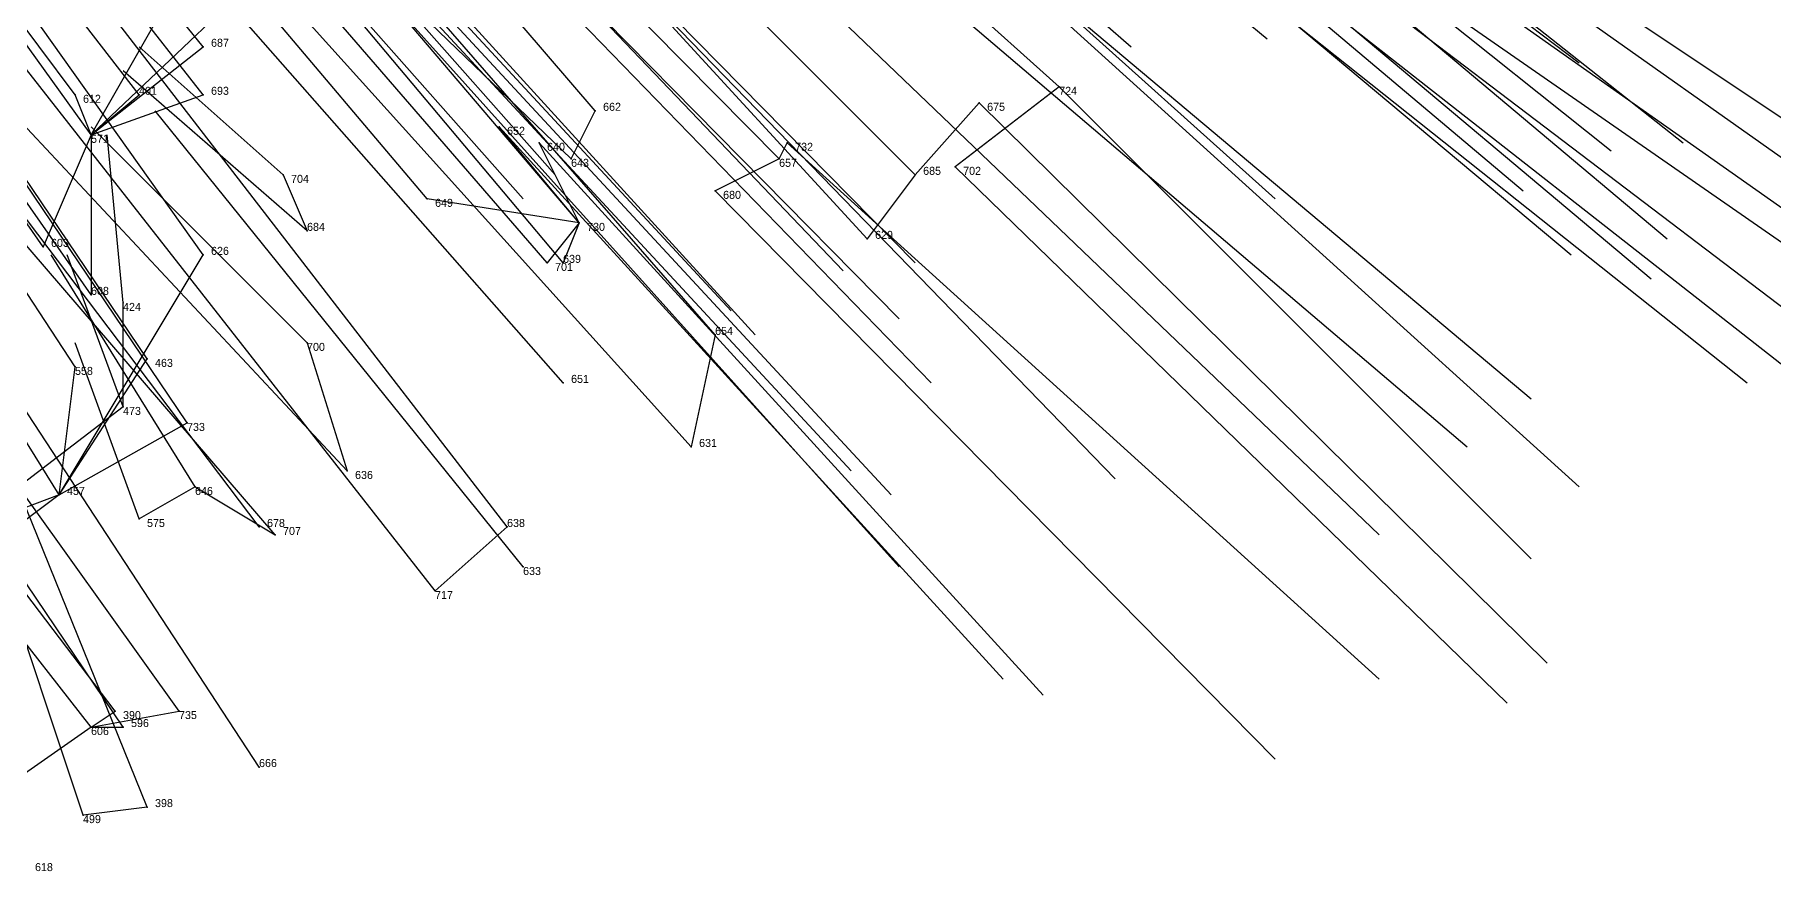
# Model space of a CAD drawing. Extents: x -0.5 to 0.59, y -0.5 to 0.58.
# Drawn here: x 0.241 to 0.4582, y -0.433 to -0.3285 of the extents above; entities that cross this region are included whole.
import ezdxf

# ---------------------------------------------------------------- set-up
doc = ezdxf.new("R2010")
doc.units = 0
for name, color, linetype in [('Facilities', 3, 'CONTINUOUS'), ('Facilities_lines', 3, 'CONTINUOUS'), ('Normals', 1, 'CONTINUOUS'), ('Source_points', 5, 'CONTINUOUS'), ('Text', 3, 'CONTINUOUS')]:
    doc.layers.add(name, color=color, linetype=linetype)

msp = doc.modelspace()

# ---------------------------------------------------------------- linework, layer by layer
at = {"layer": 'Facilities', "color": 3}
for p in [(0.369, -0.335, -1.25), (0.248, -0.341, -1.054), (0.308, -0.344, -1.25), (0.334, -0.344, -1.199), (0.272, -0.346, -1.25), (0.351, -0.346, -1.232), (0.309, -0.352, -1.172), (0.275, -0.367, -1.25), (0.326, -0.366, -1.25), (0.307, -0.372, -1.206), (0.252, -0.375, -1.25), (0.244, -0.386, -1.141), (0.261, -0.385, -1.25), (0.269, -0.39, -1.184), (0.3, -0.39, -1.23), (0.302, -0.395, -1.25), (0.248, -0.415, -1.21), (0.269, -0.42, -1.25), (0.255, -0.425, -1.239)]:
    msp.add_point(p, dxfattribs=at)
at = {"layer": 'Facilities_lines', "color": 3}
for p, q in [((0.248, -0.341, -1.054), (0.268, -0.322, -1.047)), ((0.248, -0.341, -1.054), (0.256, -0.327, -1.039)), ((0.248, -0.341, -1.054), (0.262, -0.33, -1.053)), ((0.248, -0.341, -1.054), (0.246, -0.336, -1.042)), ((0.248, -0.341, -1.054), (0.254, -0.336, -1.052)), ((0.248, -0.341, -1.054), (0.262, -0.336, -1.065)), ((0.369, -0.335, -1.25), (0.356, -0.345, -1.25)), ((0.308, -0.344, -1.25), (0.311, -0.338, -1.25)), ((0.351, -0.346, -1.232), (0.359, -0.337, -1.232)), ((0.248, -0.341, -1.054), (0.242, -0.355, -1.075)), ((0.248, -0.341, -1.054), (0.248, -0.361, -1.095)), ((0.309, -0.352, -1.172), (0.299, -0.34, -1.133)), ((0.309, -0.352, -1.172), (0.304, -0.342, -1.145)), ((0.334, -0.344, -1.199), (0.335, -0.342, -1.197)), ((0.334, -0.344, -1.199), (0.326, -0.348, -1.193)), ((0.272, -0.346, -1.25), (0.275, -0.353, -1.25)), ((0.351, -0.346, -1.232), (0.345, -0.354, -1.236)), ((0.309, -0.352, -1.172), (0.29, -0.349, -1.135)), ((0.309, -0.352, -1.172), (0.305, -0.357, -1.175)), ((0.309, -0.352, -1.172), (0.307, -0.357, -1.176)), ((0.244, -0.386, -1.141), (0.262, -0.356, -1.105)), ((0.252, -0.375, -1.25), (0.252, -0.362, -1.25)), ((0.275, -0.367, -1.25), (0.28, -0.383, -1.25)), ((0.326, -0.366, -1.25), (0.323, -0.38, -1.246)), ((0.244, -0.386, -1.141), (0.255, -0.369, -1.122)), ((0.244, -0.386, -1.141), (0.246, -0.37, -1.111)), ((0.252, -0.375, -1.25), (0.235, -0.388, -1.25)), ((0.244, -0.386, -1.141), (0.26, -0.377, -1.145)), ((0.244, -0.386, -1.141), (0.236, -0.389, -1.139)), ((0.244, -0.386, -1.141), (0.236, -0.392, -1.142)), ((0.261, -0.385, -1.25), (0.254, -0.389, -1.25)), ((0.261, -0.385, -1.25), (0.271, -0.391, -1.25)), ((0.3, -0.39, -1.23), (0.291, -0.398, -1.233)), ((0.248, -0.415, -1.21), (0.251, -0.413, -1.209)), ((0.248, -0.415, -1.21), (0.259, -0.413, -1.218)), ((0.248, -0.415, -1.21), (0.238, -0.422, -1.21)), ((0.248, -0.415, -1.21), (0.252, -0.415, -1.214)), ((0.255, -0.425, -1.239), (0.247, -0.426, -1.25))]:
    msp.add_line(p, q, dxfattribs=at)
at = {"layer": 'Normals', "color": 1}
for p, q in [((0.262, -0.33, -1.053), (0.204, -0.258, -1.091)), ((0.246, -0.336, -1.042), (0.191, -0.262, -1.079)), ((0.254, -0.336, -1.052), (0.197, -0.262, -1.09)), ((0.262, -0.336, -1.065), (0.205, -0.263, -1.102)), ((0.248, -0.341, -1.054), (0.194, -0.266, -1.092)), ((0.308, -0.269, -1.022), (0.378, -0.33, -0.985)), ((0.324, -0.27, -1.054), (0.395, -0.329, -1.016)), ((0.334, -0.344, -1.199), (0.264, -0.273, -1.204)), ((0.3, -0.273, -1.014), (0.369, -0.335, -0.976)), ((0.29, -0.349, -1.135), (0.23, -0.278, -1.171)), ((0.245, -0.277, -0.923), (0.306, -0.346, -0.885)), ((0.309, -0.352, -1.172), (0.246, -0.278, -1.194)), ((0.351, -0.346, -1.232), (0.281, -0.276, -1.219)), ((0.36, -0.276, -1.132), (0.434, -0.332, -1.095)), ((0.242, -0.355, -1.075), (0.189, -0.279, -1.111)), ((0.262, -0.356, -1.105), (0.208, -0.28, -1.142)), ((0.241, -0.28, -0.924), (0.302, -0.349, -0.886)), ((0.307, -0.357, -1.176), (0.244, -0.282, -1.198)), ((0.345, -0.354, -1.236), (0.278, -0.281, -1.22)), ((0.371, -0.282, -1.166), (0.447, -0.342, -1.142)), ((0.305, -0.357, -1.175), (0.241, -0.283, -1.196)), ((0.364, -0.284, -1.155), (0.438, -0.343, -1.123)), ((0.248, -0.361, -1.095), (0.195, -0.285, -1.132)), ((0.327, -0.287, -1.087), (0.396, -0.349, -1.05)), ((0.356, -0.288, -1.144), (0.427, -0.348, -1.107)), ((0.278, -0.291, -1.008), (0.342, -0.358, -0.969)), ((0.286, -0.291, -1.02), (0.351, -0.357, -0.982)), ((0.37, -0.291, -1.176), (0.445, -0.354, -1.158)), ((0.246, -0.37, -1.111), (0.195, -0.292, -1.148)), ((0.255, -0.369, -1.122), (0.203, -0.292, -1.159)), ((0.386, -0.292, -1.211), (0.468, -0.35, -1.206)), ((0.265, -0.295, -0.991), (0.328, -0.363, -0.954)), ((0.359, -0.294, -1.161), (0.433, -0.356, -1.134)), ((0.307, -0.372, -1.206), (0.241, -0.297, -1.209)), ((0.326, -0.366, -1.25), (0.265, -0.296, -1.213)), ((0.368, -0.296, -1.181), (0.443, -0.359, -1.162)), ((0.269, -0.298, -1.003), (0.331, -0.366, -0.965)), ((0.284, -0.298, -1.029), (0.349, -0.364, -0.991)), ((0.398, -0.298, -1.244), (0.479, -0.352, -1.27)), ((0.26, -0.377, -1.145), (0.208, -0.3, -1.182)), ((0.391, -0.302, -1.25), (0.462, -0.352, -1.299)), ((0.381, -0.303, -1.216), (0.46, -0.363, -1.217)), ((0.288, -0.305, -1.05), (0.353, -0.372, -1.013)), ((0.244, -0.386, -1.141), (0.195, -0.307, -1.178)), ((0.391, -0.307, -1.243), (0.463, -0.357, -1.292)), ((0.323, -0.38, -1.246), (0.259, -0.309, -1.216)), ((0.311, -0.338, -1.25), (0.287, -0.31, -1.157)), ((0.377, -0.31, -1.221), (0.455, -0.372, -1.231)), ((0.269, -0.39, -1.184), (0.21, -0.312, -1.205)), ((0.353, -0.311, -1.175), (0.428, -0.374, -1.155)), ((0.28, -0.315, -1.054), (0.343, -0.383, -1.016)), ((0.387, -0.313, -1.245), (0.461, -0.371, -1.279)), ((0.308, -0.344, -1.25), (0.28, -0.317, -1.158)), ((0.311, -0.317, -1.111), (0.376, -0.384, -1.074)), ((0.346, -0.317, -1.172), (0.42, -0.38, -1.15)), ((0.285, -0.318, -1.067), (0.348, -0.386, -1.03)), ((0.36, -0.318, -1.201), (0.434, -0.385, -1.194)), ((0.3, -0.39, -1.23), (0.246, -0.32, -1.182)), ((0.338, -0.323, -1.169), (0.409, -0.391, -1.149)), ((0.291, -0.398, -1.233), (0.233, -0.324, -1.199)), ((0.287, -0.326, -1.086), (0.349, -0.395, -1.049)), ((0.272, -0.346, -1.25), (0.254, -0.33, -1.153)), ((0.252, -0.415, -1.214), (0.196, -0.332, -1.218)), ((0.259, -0.413, -1.218), (0.201, -0.332, -1.226)), ((0.251, -0.413, -1.209), (0.191, -0.334, -1.219)), ((0.275, -0.353, -1.25), (0.252, -0.333, -1.155)), ((0.369, -0.335, -1.25), (0.428, -0.394, -1.304)), ((0.248, -0.415, -1.21), (0.187, -0.337, -1.22)), ((0.28, -0.383, -1.25), (0.237, -0.337, -1.173)), ((0.302, -0.395, -1.25), (0.256, -0.338, -1.182)), ((0.359, -0.337, -1.232), (0.43, -0.407, -1.245)), ((0.271, -0.391, -1.25), (0.228, -0.341, -1.175)), ((0.275, -0.367, -1.25), (0.248, -0.34, -1.158)), ((0.252, -0.362, -1.25), (0.25, -0.341, -1.152)), ((0.299, -0.34, -1.133), (0.362, -0.409, -1.097)), ((0.304, -0.342, -1.145), (0.367, -0.411, -1.108)), ((0.335, -0.342, -1.197), (0.409, -0.409, -1.188)), ((0.356, -0.345, -1.25), (0.425, -0.412, -1.277)), ((0.326, -0.348, -1.193), (0.396, -0.419, -1.185)), ((0.255, -0.425, -1.239), (0.227, -0.356, -1.172)), ((0.261, -0.385, -1.25), (0.243, -0.356, -1.156)), ((0.252, -0.375, -1.25), (0.245, -0.356, -1.152)), ((0.269, -0.42, -1.25), (0.231, -0.362, -1.178)), ((0.254, -0.389, -1.25), (0.246, -0.367, -1.153)), ((0.247, -0.426, -1.25), (0.23, -0.375, -1.166))]:
    msp.add_line(p, q, dxfattribs=at)
at = {"layer": 'Source_points', "color": 5}
for p in [(0.262, -0.33, -1.053), (0.246, -0.336, -1.042), (0.254, -0.336, -1.052), (0.262, -0.336, -1.065), (0.311, -0.338, -1.25), (0.359, -0.337, -1.232), (0.299, -0.34, -1.133), (0.304, -0.342, -1.145), (0.335, -0.342, -1.197), (0.356, -0.345, -1.25), (0.29, -0.349, -1.135), (0.326, -0.348, -1.193), (0.275, -0.353, -1.25), (0.345, -0.354, -1.236), (0.242, -0.355, -1.075), (0.262, -0.356, -1.105), (0.305, -0.357, -1.175), (0.307, -0.357, -1.176), (0.248, -0.361, -1.095), (0.252, -0.362, -1.25), (0.255, -0.369, -1.122), (0.246, -0.37, -1.111), (0.26, -0.377, -1.145), (0.323, -0.38, -1.246), (0.28, -0.383, -1.25), (0.254, -0.389, -1.25), (0.271, -0.391, -1.25), (0.291, -0.398, -1.233), (0.251, -0.413, -1.209), (0.259, -0.413, -1.218), (0.252, -0.415, -1.214), (0.247, -0.426, -1.25)]:
    msp.add_point(p, dxfattribs=at)

# ---------------------------------------------------------------- texts
at = {"layer": 'Text', "color": 3}
for s, p in [('687', (0.263, -0.33, -1.053)), ('612', (0.247, -0.337, -1.042)), ('401', (0.254, -0.336, -1.052)), ('693', (0.263, -0.336, -1.065)), ('724', (0.369, -0.336, -1.25)), ('662', (0.312, -0.338, -1.25)), ('675', (0.36, -0.338, -1.232)), ('571', (0.248, -0.342, -1.054)), ('652', (0.3, -0.341, -1.133)), ('640', (0.305, -0.343, -1.145)), ('732', (0.336, -0.343, -1.197)), ('643', (0.308, -0.345, -1.25)), ('657', (0.334, -0.345, -1.199)), ('685', (0.352, -0.346, -1.232)), ('702', (0.357, -0.346, -1.25)), ('704', (0.273, -0.347, -1.25)), ('649', (0.291, -0.35, -1.135)), ('680', (0.327, -0.349, -1.193)), ('684', (0.275, -0.353, -1.25)), ('730', (0.31, -0.353, -1.172)), ('603', (0.243, -0.355, -1.075)), ('629', (0.346, -0.354, -1.236)), ('626', (0.263, -0.356, -1.105)), ('639', (0.307, -0.357, -1.176)), ('701', (0.306, -0.358, -1.175)), ('608', (0.248, -0.361, -1.095)), ('424', (0.252, -0.363, -1.25)), ('654', (0.326, -0.366, -1.25)), ('700', (0.275, -0.368, -1.25)), ('463', (0.256, -0.37, -1.122)), ('558', (0.246, -0.371, -1.111)), ('651', (0.308, -0.372, -1.206)), ('473', (0.252, -0.376, -1.25)), ('733', (0.26, -0.378, -1.145)), ('631', (0.324, -0.38, -1.246)), ('636', (0.281, -0.384, -1.25)), ('457', (0.245, -0.386, -1.141)), ('646', (0.261, -0.386, -1.25)), ('575', (0.255, -0.39, -1.25)), ('678', (0.27, -0.39, -1.184)), ('707', (0.272, -0.391, -1.25)), ('638', (0.3, -0.39, -1.23)), ('633', (0.302, -0.396, -1.25)), ('717', (0.291, -0.399, -1.233)), ('606', (0.248, -0.416, -1.21)), ('390', (0.252, -0.414, -1.209)), ('596', (0.253, -0.415, -1.214)), ('735', (0.259, -0.414, -1.218)), ('666', (0.269, -0.42, -1.25)), ('398', (0.256, -0.425, -1.239)), ('499', (0.247, -0.427, -1.25)), ('618', (0.241, -0.433, -1.236))]:
    msp.add_text(s, height=0.001, dxfattribs=at).set_placement(p)

doc.saveas('drawing.dxf')
